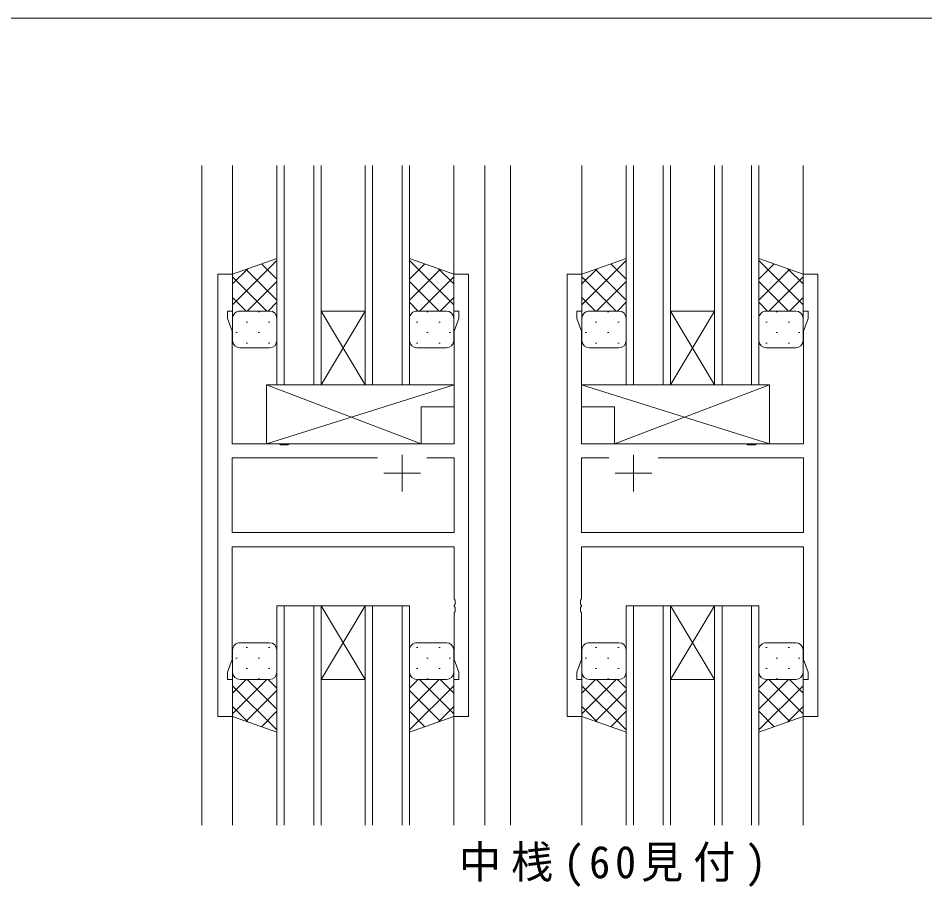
# Model space of a CAD drawing. Units: millimetres on the paper. Extents: x -397 to 397, y -282 to 282.
# Drawn here: x -218.8 to -95.8, y 161.4 to 279.3 of the extents above; entities that cross this region are included whole.
import ezdxf

# ---------------------------------------------------------------- set-up
doc = ezdxf.new("R2010")
doc.units = ezdxf.units.MM
for name, color, linetype, lineweight in [('0-1_YKK_ZWAK', 7, 'Continuous', 18), ('0-3_YKK_11', 7, 'Continuous', 18), ('0-4_YKK_12', 2, 'Continuous', 18), ('0-5_YKK_13', 4, 'Continuous', 18)]:
    doc.layers.add(name, color=color, linetype=linetype, lineweight=lineweight)
doc.layers.add('0-2_USER1', color=7, linetype='Continuous')
doc.styles.add('ＭＳ ゴシック', font='')
doc.styles.get('ＭＳ ゴシック').set_extended_font_data('MS Gothic')

msp = doc.modelspace()

# ---------------------------------------------------------------- linework, layer by layer
at = {"layer": '0-1_YKK_ZWAK'}
msp.add_line((376.092, 279.312), (-393.908, 279.312), dxfattribs=at)
at = {"layer": '0-3_YKK_11'}
for p, q in [((-189.708, 244.562), (-191.708, 244.562)), ((-191.708, 244.562), (-191.708, 184.562)), ((-189.708, 239.562), (-189.708, 244.562)), ((-157.708, 244.562), (-159.708, 244.562)), ((-159.708, 244.562), (-159.708, 239.562)), ((-157.708, 184.562), (-157.708, 244.562)), ((-144.308, 244.562), (-142.308, 244.562)), ((-144.308, 184.562), (-144.308, 244.562)), ((-142.308, 244.562), (-142.308, 239.562)), ((-112.308, 244.562), (-110.308, 244.562)), ((-112.308, 239.562), (-112.308, 244.562)), ((-110.308, 244.562), (-110.308, 184.562)), ((-159.708, 239.562), (-159.008, 239.562)), ((-189.778, 221.562), (-189.778, 236.831)), ((-159.638, 236.831), (-159.638, 221.562)), ((-142.378, 236.831), (-142.378, 221.562)), ((-112.238, 221.562), (-112.238, 236.831)), ((-182.037, 221.562), (-182.229, 221.419)), ((-159.638, 221.562), (-182.037, 221.562)), ((-142.378, 221.562), (-119.979, 221.562)), ((-118.637, 221.562), (-112.238, 221.562)), ((-182.229, 221.419), (-183.187, 221.419)), ((-189.778, 219.632), (-189.778, 209.492)), ((-170.059, 219.632), (-189.778, 219.632)), ((-170.059, 219.632), (-189.778, 219.632)), ((-166.708, 220.062), (-166.708, 215.062)), ((-159.638, 219.632), (-163.358, 219.632)), ((-159.638, 209.492), (-159.638, 219.632)), ((-142.378, 219.632), (-138.659, 219.632)), ((-142.378, 209.492), (-142.378, 219.632)), ((-135.308, 220.062), (-135.308, 215.062)), ((-131.958, 219.632), (-112.238, 219.632)), ((-131.958, 219.632), (-112.238, 219.632)), ((-112.238, 219.632), (-112.238, 209.492)), ((-169.208, 217.562), (-164.208, 217.562)), ((-132.808, 217.562), (-137.808, 217.562)), ((-189.778, 209.492), (-159.638, 209.492)), ((-112.238, 209.492), (-142.378, 209.492)), ((-189.778, 207.562), (-159.638, 207.562)), ((-189.778, 192.293), (-189.778, 207.562)), ((-159.638, 207.562), (-159.638, 200.521)), ((-142.378, 207.562), (-142.378, 200.521)), ((-112.238, 207.562), (-142.378, 207.562)), ((-112.238, 192.293), (-112.238, 207.562)), ((-159.638, 198.604), (-159.638, 192.293)), ((-142.378, 198.604), (-142.378, 192.293)), ((-190.408, 190.562), (-189.778, 192.293)), ((-159.638, 192.293), (-159.008, 190.562)), ((-142.378, 192.293), (-143.008, 190.562)), ((-111.608, 190.562), (-112.238, 192.293)), ((-190.408, 189.562), (-190.408, 190.562)), ((-189.708, 189.562), (-190.408, 189.562)), ((-189.708, 184.562), (-189.708, 189.562)), ((-159.008, 189.562), (-159.708, 189.562)), ((-159.708, 189.562), (-159.708, 184.562)), ((-159.008, 190.562), (-159.008, 189.562)), ((-142.308, 189.562), (-142.308, 184.562)), ((-112.308, 189.562), (-111.608, 189.562)), ((-112.308, 184.562), (-112.308, 189.562)), ((-111.608, 189.562), (-111.608, 190.562)), ((-191.708, 184.562), (-189.708, 184.562)), ((-159.708, 184.562), (-157.708, 184.562)), ((-142.308, 184.562), (-144.308, 184.562)), ((-110.308, 184.562), (-112.308, 184.562))]:
    msp.add_line(p, q, dxfattribs=at)
for points in [[(-189.778, 236.831), (-190.408, 238.562), (-190.408, 239.562), (-189.708, 239.562)], [(-159.008, 239.562), (-159.008, 238.562), (-159.638, 236.831)], [(-142.308, 239.562), (-143.008, 239.562), (-143.008, 238.562), (-142.378, 236.831)], [(-112.238, 236.831), (-111.608, 238.562), (-111.608, 239.562), (-112.308, 239.562)], [(-183.187, 221.419), (-183.379, 221.562), (-189.778, 221.562)], [(-119.979, 221.562), (-119.787, 221.419), (-118.829, 221.419), (-118.637, 221.562)], [(-159.638, 200.521), (-159.518, 200.337), (-159.518, 199.787), (-159.638, 199.604), (-159.638, 199.521), (-159.518, 199.337), (-159.518, 198.787), (-159.638, 198.604)], [(-142.378, 200.521), (-142.498, 200.337), (-142.498, 199.787), (-142.378, 199.604), (-142.378, 199.521), (-142.498, 199.337), (-142.498, 198.787), (-142.378, 198.604)], [(-143.008, 190.562), (-143.008, 189.562), (-142.308, 189.562)]]:
    msp.add_lwpolyline(points, dxfattribs=at)
at = {"layer": '0-4_YKK_12'}
for p, q in [((-193.908, 259.312), (-193.908, 169.812)), ((-189.708, 259.312), (-189.708, 244.062)), ((-183.708, 259.312), (-183.708, 229.562)), ((-182.708, 229.562), (-182.708, 259.312)), ((-178.708, 259.312), (-178.708, 229.562)), ((-177.708, 229.562), (-177.708, 259.312)), ((-171.708, 259.312), (-171.708, 229.562)), ((-170.708, 229.562), (-170.708, 259.312)), ((-166.708, 259.312), (-166.708, 229.562)), ((-165.708, 229.562), (-165.708, 259.312)), ((-159.708, 259.312), (-159.708, 244.062)), ((-155.508, 259.312), (-155.508, 169.812)), ((-152.008, 259.312), (-152.008, 169.812)), ((-142.308, 259.312), (-142.308, 244.062)), ((-136.308, 259.312), (-136.308, 229.562)), ((-135.308, 229.562), (-135.308, 259.312)), ((-131.308, 259.312), (-131.308, 229.562)), ((-130.308, 229.562), (-130.308, 259.312)), ((-124.308, 259.312), (-124.308, 229.562)), ((-123.308, 229.562), (-123.308, 259.312)), ((-119.308, 259.312), (-119.308, 229.562)), ((-118.308, 229.562), (-118.308, 259.312)), ((-112.308, 259.312), (-112.308, 244.062)), ((-177.708, 229.562), (-171.708, 239.562)), ((-171.708, 229.562), (-177.708, 239.562)), ((-177.708, 239.562), (-171.708, 239.562)), ((-130.308, 229.562), (-124.308, 239.562)), ((-124.308, 229.562), (-130.308, 239.562)), ((-130.308, 239.562), (-124.308, 239.562)), ((-183.708, 229.562), (-177.708, 229.562)), ((-177.708, 229.562), (-171.708, 229.562)), ((-171.708, 229.562), (-165.708, 229.562)), ((-124.308, 229.562), (-118.308, 229.562)), ((-177.708, 199.562), (-183.708, 199.562)), ((-183.708, 199.562), (-183.708, 169.812)), ((-182.708, 169.812), (-182.708, 199.562)), ((-178.708, 199.562), (-178.708, 169.812)), ((-177.708, 199.562), (-171.708, 189.562)), ((-171.708, 199.562), (-177.708, 189.562)), ((-177.708, 199.562), (-171.708, 199.562)), ((-177.708, 169.812), (-177.708, 199.562)), ((-165.708, 199.562), (-171.708, 199.562)), ((-171.708, 199.562), (-171.708, 169.812)), ((-170.708, 169.812), (-170.708, 199.562)), ((-166.708, 199.562), (-166.708, 169.812)), ((-165.708, 169.812), (-165.708, 199.562)), ((-130.308, 199.562), (-136.308, 199.562)), ((-136.308, 199.562), (-136.308, 169.812)), ((-135.308, 169.812), (-135.308, 199.562)), ((-131.308, 199.562), (-131.308, 169.812)), ((-130.308, 199.562), (-124.308, 189.562)), ((-124.308, 199.562), (-130.308, 189.562)), ((-130.308, 199.562), (-124.308, 199.562)), ((-130.308, 169.812), (-130.308, 199.562)), ((-118.308, 199.562), (-124.308, 199.562)), ((-124.308, 199.562), (-124.308, 169.812)), ((-123.308, 169.812), (-123.308, 199.562)), ((-119.308, 199.562), (-119.308, 169.812)), ((-118.308, 169.812), (-118.308, 199.562)), ((-177.708, 189.562), (-171.708, 189.562)), ((-130.308, 189.562), (-124.308, 189.562)), ((-189.708, 185.062), (-189.708, 169.812)), ((-159.708, 185.062), (-159.708, 169.812)), ((-142.308, 185.062), (-142.308, 169.812)), ((-112.308, 185.062), (-112.308, 169.812))]:
    msp.add_line(p, q, dxfattribs=at)
msp.add_lwpolyline([(-136.308, 229.562), (-130.308, 229.562), (-124.308, 229.562)], dxfattribs=at)
at = {"layer": '0-5_YKK_13'}
for p, q in [((-183.708, 246.705), (-189.708, 244.562)), ((-183.708, 246.41), (-189.708, 240.41)), ((-183.708, 238.562), (-183.708, 246.705)), ((-165.708, 246.705), (-159.708, 244.562)), ((-165.708, 238.562), (-165.708, 246.705)), ((-165.708, 246.41), (-159.708, 240.41)), ((-136.308, 246.705), (-142.308, 244.562)), ((-136.308, 246.41), (-142.308, 240.41)), ((-136.308, 238.562), (-136.308, 246.705)), ((-118.308, 246.705), (-112.308, 244.562)), ((-118.308, 238.562), (-118.308, 246.705)), ((-118.308, 246.41), (-112.308, 240.41)), ((-187.649, 245.298), (-189.708, 243.238)), ((-187.875, 245.217), (-183.708, 241.05)), ((-185.791, 245.961), (-183.708, 243.878)), ((-163.625, 245.961), (-165.708, 243.878)), ((-161.541, 245.217), (-165.708, 241.05)), ((-161.768, 245.298), (-159.708, 243.238)), ((-140.249, 245.298), (-142.308, 243.238)), ((-140.475, 245.217), (-136.308, 241.05)), ((-138.391, 245.961), (-136.308, 243.878)), ((-116.225, 245.961), (-118.308, 243.878)), ((-114.141, 245.217), (-118.308, 241.05)), ((-114.368, 245.298), (-112.308, 243.238)), ((-189.708, 244.562), (-189.708, 238.562)), ((-189.708, 244.221), (-185.049, 239.562)), ((-159.708, 244.221), (-164.367, 239.562)), ((-159.708, 244.562), (-159.708, 238.562)), ((-142.308, 244.562), (-142.308, 238.562)), ((-142.308, 244.221), (-137.649, 239.562)), ((-112.308, 244.221), (-116.967, 239.562)), ((-112.308, 244.562), (-112.308, 238.562)), ((-183.708, 243.581), (-187.727, 239.562)), ((-165.708, 243.581), (-161.689, 239.562)), ((-136.308, 243.581), (-140.327, 239.562)), ((-118.308, 243.581), (-114.289, 239.562)), ((-189.708, 241.393), (-187.878, 239.562)), ((-159.708, 241.393), (-161.539, 239.562)), ((-142.308, 241.393), (-140.478, 239.562)), ((-112.308, 241.393), (-114.139, 239.562)), ((-183.708, 240.753), (-184.899, 239.562)), ((-165.708, 240.753), (-164.517, 239.562)), ((-136.308, 240.753), (-137.499, 239.562)), ((-118.308, 240.753), (-117.117, 239.562)), ((-189.123, 239.472), (-189.088, 239.472)), ((-188.708, 239.562), (-184.708, 239.562)), ((-186.258, 239.472), (-186.058, 239.472)), ((-160.708, 239.562), (-164.708, 239.562)), ((-163.158, 239.472), (-163.358, 239.472)), ((-160.294, 239.472), (-160.328, 239.472)), ((-141.723, 239.472), (-141.688, 239.472)), ((-141.308, 239.562), (-137.308, 239.562)), ((-138.858, 239.472), (-138.658, 239.472)), ((-113.308, 239.562), (-117.308, 239.562)), ((-115.758, 239.472), (-115.958, 239.472)), ((-112.894, 239.472), (-112.928, 239.472)), ((-189.708, 238.564), (-189.708, 238.564)), ((-189.708, 235.562), (-189.708, 238.562)), ((-187.873, 238.057), (-187.673, 238.057)), ((-184.843, 238.057), (-184.643, 238.057)), ((-183.708, 238.562), (-183.708, 235.562)), ((-165.708, 238.562), (-165.708, 235.562)), ((-164.573, 238.057), (-164.773, 238.057)), ((-161.543, 238.057), (-161.743, 238.057)), ((-159.708, 238.564), (-159.708, 238.564)), ((-159.708, 235.562), (-159.708, 238.562)), ((-142.308, 238.564), (-142.308, 238.564)), ((-142.308, 235.562), (-142.308, 238.562)), ((-140.473, 238.057), (-140.273, 238.057)), ((-137.443, 238.057), (-137.243, 238.057)), ((-136.308, 238.562), (-136.308, 235.562)), ((-118.308, 238.562), (-118.308, 235.562)), ((-117.173, 238.057), (-117.373, 238.057)), ((-114.143, 238.057), (-114.343, 238.057)), ((-112.308, 238.564), (-112.308, 238.564)), ((-112.308, 235.562), (-112.308, 238.562)), ((-189.288, 236.642), (-189.088, 236.642)), ((-186.258, 236.642), (-186.058, 236.642)), ((-163.158, 236.642), (-163.358, 236.642)), ((-160.128, 236.642), (-160.328, 236.642)), ((-141.888, 236.642), (-141.688, 236.642)), ((-138.858, 236.642), (-138.658, 236.642)), ((-115.758, 236.642), (-115.958, 236.642)), ((-112.728, 236.642), (-112.928, 236.642)), ((-187.873, 235.227), (-187.673, 235.227)), ((-184.843, 235.227), (-184.643, 235.227)), ((-164.573, 235.227), (-164.773, 235.227)), ((-161.543, 235.227), (-161.743, 235.227)), ((-140.473, 235.227), (-140.273, 235.227)), ((-137.443, 235.227), (-137.243, 235.227)), ((-117.173, 235.227), (-117.373, 235.227)), ((-114.143, 235.227), (-114.343, 235.227)), ((-184.708, 234.562), (-188.708, 234.562)), ((-164.708, 234.562), (-160.708, 234.562)), ((-137.308, 234.562), (-141.308, 234.562)), ((-117.308, 234.562), (-113.308, 234.562)), ((-185.134, 229.562), (-159.638, 229.562)), ((-185.134, 221.562), (-159.638, 229.562)), ((-159.638, 229.562), (-159.638, 226.562)), ((-142.378, 229.562), (-142.378, 226.562)), ((-116.882, 229.562), (-142.378, 229.562)), ((-116.882, 221.562), (-142.378, 229.562)), ((-137.882, 221.562), (-116.882, 229.562)), ((-116.882, 229.562), (-116.882, 221.562)), ((-164.134, 226.562), (-164.134, 221.562)), ((-164.134, 226.562), (-159.638, 226.562)), ((-137.882, 226.562), (-142.378, 226.562)), ((-137.882, 226.562), (-137.882, 221.562)), ((-185.134, 221.562), (-164.134, 221.562)), ((-116.882, 221.562), (-137.882, 221.562)), ((-184.708, 194.562), (-188.708, 194.562)), ((-164.708, 194.562), (-160.708, 194.562)), ((-137.308, 194.562), (-141.308, 194.562)), ((-117.308, 194.562), (-113.308, 194.562)), ((-189.708, 193.562), (-189.708, 190.562)), ((-187.873, 193.897), (-187.673, 193.897)), ((-184.843, 193.897), (-184.643, 193.897)), ((-183.708, 190.562), (-183.708, 193.562)), ((-165.708, 190.562), (-165.708, 193.562)), ((-164.573, 193.897), (-164.773, 193.897)), ((-161.543, 193.897), (-161.743, 193.897)), ((-159.708, 193.562), (-159.708, 190.562)), ((-142.308, 193.562), (-142.308, 190.562)), ((-140.473, 193.897), (-140.273, 193.897)), ((-137.443, 193.897), (-137.243, 193.897)), ((-136.308, 190.562), (-136.308, 193.562)), ((-118.308, 190.562), (-118.308, 193.562)), ((-117.173, 193.897), (-117.373, 193.897)), ((-114.143, 193.897), (-114.343, 193.897)), ((-112.308, 193.562), (-112.308, 190.562)), ((-189.288, 192.482), (-189.088, 192.482)), ((-186.258, 192.482), (-186.058, 192.482)), ((-163.158, 192.482), (-163.358, 192.482)), ((-160.128, 192.482), (-160.328, 192.482)), ((-141.888, 192.482), (-141.688, 192.482)), ((-138.858, 192.482), (-138.658, 192.482)), ((-115.758, 192.482), (-115.958, 192.482)), ((-112.728, 192.482), (-112.928, 192.482)), ((-187.873, 191.067), (-187.673, 191.067)), ((-184.843, 191.067), (-184.643, 191.067)), ((-164.573, 191.067), (-164.773, 191.067)), ((-161.543, 191.067), (-161.743, 191.067)), ((-140.473, 191.067), (-140.273, 191.067)), ((-137.443, 191.067), (-137.243, 191.067)), ((-117.173, 191.067), (-117.373, 191.067)), ((-114.143, 191.067), (-114.343, 191.067)), ((-189.708, 184.562), (-189.708, 190.562)), ((-189.708, 190.56), (-189.708, 190.56)), ((-189.708, 187.732), (-187.878, 189.562)), ((-189.708, 184.903), (-185.049, 189.562)), ((-189.123, 189.652), (-189.088, 189.652)), ((-188.708, 189.562), (-184.708, 189.562)), ((-183.708, 185.543), (-187.727, 189.562)), ((-186.258, 189.652), (-186.058, 189.652)), ((-183.708, 188.372), (-184.899, 189.562)), ((-183.708, 190.562), (-183.708, 182.419)), ((-165.708, 190.562), (-165.708, 182.419)), ((-165.708, 188.372), (-164.517, 189.562)), ((-165.708, 185.543), (-161.689, 189.562)), ((-160.708, 189.562), (-164.708, 189.562)), ((-159.708, 184.903), (-164.367, 189.562)), ((-163.158, 189.652), (-163.358, 189.652)), ((-159.708, 187.732), (-161.539, 189.562)), ((-160.294, 189.652), (-160.328, 189.652)), ((-159.708, 184.562), (-159.708, 190.562)), ((-159.708, 190.56), (-159.708, 190.56)), ((-142.308, 184.562), (-142.308, 190.562)), ((-142.308, 190.56), (-142.308, 190.56)), ((-142.308, 187.732), (-140.478, 189.562)), ((-142.308, 184.903), (-137.649, 189.562)), ((-141.723, 189.652), (-141.688, 189.652)), ((-141.308, 189.562), (-137.308, 189.562)), ((-136.308, 185.543), (-140.327, 189.562)), ((-138.858, 189.652), (-138.658, 189.652)), ((-136.308, 188.372), (-137.499, 189.562)), ((-136.308, 190.562), (-136.308, 182.419)), ((-118.308, 190.562), (-118.308, 182.419)), ((-118.308, 188.372), (-117.117, 189.562)), ((-118.308, 185.543), (-114.289, 189.562)), ((-113.308, 189.562), (-117.308, 189.562)), ((-112.308, 184.903), (-116.967, 189.562)), ((-115.758, 189.652), (-115.958, 189.652)), ((-112.308, 187.732), (-114.139, 189.562)), ((-112.894, 189.652), (-112.928, 189.652)), ((-112.308, 184.562), (-112.308, 190.562)), ((-112.308, 190.56), (-112.308, 190.56)), ((-183.708, 182.715), (-189.708, 188.715)), ((-165.708, 182.715), (-159.708, 188.715)), ((-136.308, 182.715), (-142.308, 188.715)), ((-118.308, 182.715), (-112.308, 188.715)), ((-187.875, 183.908), (-183.708, 188.075)), ((-161.541, 183.908), (-165.708, 188.075)), ((-140.475, 183.908), (-136.308, 188.075)), ((-114.141, 183.908), (-118.308, 188.075)), ((-187.649, 183.827), (-189.708, 185.886)), ((-161.768, 183.827), (-159.708, 185.886)), ((-140.249, 183.827), (-142.308, 185.886)), ((-114.368, 183.827), (-112.308, 185.886)), ((-183.708, 182.419), (-189.708, 184.562)), ((-185.791, 183.163), (-183.708, 185.247)), ((-163.625, 183.163), (-165.708, 185.247)), ((-165.708, 182.419), (-159.708, 184.562)), ((-136.308, 182.419), (-142.308, 184.562)), ((-138.391, 183.163), (-136.308, 185.247)), ((-116.225, 183.163), (-118.308, 185.247)), ((-118.308, 182.419), (-112.308, 184.562))]:
    msp.add_line(p, q, dxfattribs=at)
msp.add_lwpolyline([(-164.134, 221.562), (-185.134, 229.562), (-185.134, 221.562)], dxfattribs=at)
for centre, start, end in [((-188.708, 238.562), 89.9999, 179.9999), ((-184.708, 238.562), 359.9999, 89.9999), ((-164.708, 238.562), 90.0001, 180.0001), ((-160.708, 238.562), 0.0001, 90.0001), ((-141.308, 238.562), 89.9999, 179.9999), ((-137.308, 238.562), 359.9999, 89.9999), ((-117.308, 238.562), 90.0001, 180.0001), ((-113.308, 238.562), 0.0001, 90.0001), ((-188.708, 235.562), 179.9999, 269.9999), ((-184.708, 235.562), 269.9999, 359.9999), ((-164.708, 235.562), 180.0001, 270.0001), ((-160.708, 235.562), 270.0001, 0.0001), ((-141.308, 235.562), 179.9999, 269.9999), ((-137.308, 235.562), 269.9999, 359.9999), ((-117.308, 235.562), 180.0001, 270.0001), ((-113.308, 235.562), 270.0001, 0.0001), ((-188.708, 193.562), 90.0001, 180.0001), ((-184.708, 193.562), 0.0001, 90.0001), ((-164.708, 193.562), 89.9999, 179.9999), ((-160.708, 193.562), 359.9999, 89.9999), ((-141.308, 193.562), 90.0001, 180.0001), ((-137.308, 193.562), 0.0001, 90.0001), ((-117.308, 193.562), 89.9999, 179.9999), ((-113.308, 193.562), 359.9999, 89.9999), ((-188.708, 190.562), 180.0001, 270.0001), ((-184.708, 190.562), 270.0001, 0.0001), ((-164.708, 190.562), 179.9999, 269.9999), ((-160.708, 190.562), 269.9999, 359.9999), ((-141.308, 190.562), 180.0001, 270.0001), ((-137.308, 190.562), 270.0001, 0.0001), ((-117.308, 190.562), 179.9999, 269.9999), ((-113.308, 190.562), 269.9999, 359.9999)]:
    msp.add_arc(centre, 1, start, end, dxfattribs=at)

# ---------------------------------------------------------------- texts
at = {"layer": '0-2_USER1', "insert": (-158.996, 161.426), "char_height": 4.399, "attachment_point": 7, "style": 'ＭＳ ゴシック'}
msp.add_mtext('\\T1.24;\\W0.95;中桟(60見付)', dxfattribs=at)

doc.saveas('drawing.dxf')
